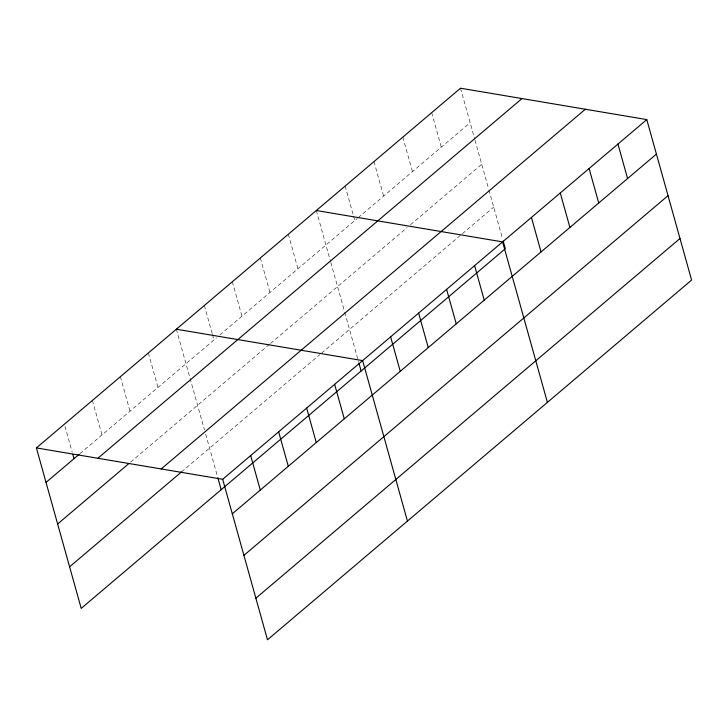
<?xml version="1.0" encoding="UTF-8"?>
<svg xmlns="http://www.w3.org/2000/svg" width="728" height="728" viewBox="0 0 728 728"><rect width="100%" height="100%" fill="white"/><g stroke="black" fill="none" stroke-linecap="round" stroke-linejoin="round"><path stroke-width="0.55" stroke-dasharray="3.64 2.73" d="M79.953 453.626L216.525 337.801M219.911 334.925L357.33 218.382M358.176 217.663L470.142 122.704M130.585 462.116L269.697 344.135M270.543 343.416L407.107 227.591M410.501 224.715L481.745 164.282M181.563 471.862L319.82 354.6M321.521 353.162L461.479 234.462M462.326 233.743L493.711 207.116M460.515 88.215L474.72 139.112M475.029 140.213L488.625 188.916M488.925 189.981L502.566 238.848M431.677 112.676L441.305 147.165M402.83 137.137L412.458 171.626M373.992 161.598L383.62 196.078M345.154 186.059L353.28 215.151M353.581 216.234L354.782 220.538M316.316 210.519L330.521 261.416M330.831 262.508L344.426 311.211M344.726 312.285L358.676 362.244M288.324 234.261L297.952 268.741M260.333 258.003L269.961 292.483M232.341 281.736L241.969 316.225M204.35 305.478L212.167 333.497M212.476 334.58L213.977 339.967M176.358 329.22L204.468 429.911M205.669 434.197L217.499 476.567M148.366 352.962L157.994 387.442M120.375 376.704L130.003 411.184M92.383 400.446L102.011 434.925M64.992 426.335L72.218 452.197"/><path stroke-width="1.09" d="M36.4 447.92L460.515 88.215L646.792 119.592L691.6 280.08L267.485 639.785L222.677 479.297L36.4 447.92L81.208 608.408L505.323 248.703L503.185 241.041M46.028 482.409L79.106 454.354M97.871 458.276L521.985 98.571M57.639 523.987L128.883 463.554M161.207 468.95L585.321 109.246M69.597 566.821L181.563 471.862M222.677 479.297L646.792 119.592M232.305 513.786L656.419 154.081M243.916 555.364L668.031 195.659M255.883 598.198L679.988 238.493M316.316 210.519L502.593 241.896L547.401 402.375M176.358 329.22L362.635 360.597L407.443 521.075M617.954 144.053L627.582 178.542M589.116 168.514L598.744 203.003M560.278 192.975L569.906 227.454M531.431 217.435L541.059 251.915M474.601 265.638L484.229 300.118M446.61 289.38L456.238 323.86M418.618 313.122L428.246 347.602M390.627 336.855L400.254 371.344M358.986 363.336L361.124 370.998M334.643 384.339L344.271 418.818M306.652 408.08L316.28 442.56M278.66 431.822L288.288 466.302M250.669 455.564L260.296 490.044M217.799 477.668L221.166 489.698M72.818 454.354L74.019 458.667"/></g></svg>
